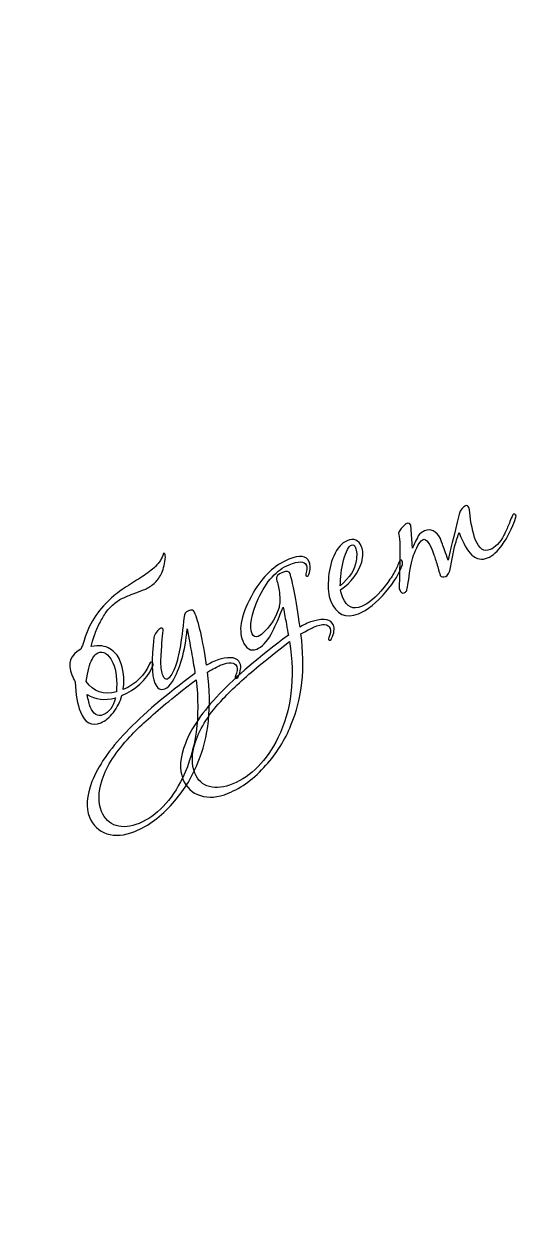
# Model space of a CAD drawing. Header units: centimetres. Extents: x -32 to 84, y -99 to 5.
# Drawn here: x -1.413 to -0.105, y -78.616 to -75.494 of the extents above; entities that cross this region are included whole.
import ezdxf

# ---------------------------------------------------------------- set-up
doc = ezdxf.new("R2010")
doc.units = ezdxf.units.CM
doc.header["$MEASUREMENT"] = 0
doc.layers.add('layer 1', color=7, linetype='Continuous')

msp = doc.modelspace()

# ---------------------------------------------------------------- linework, layer by layer
at = {"layer": 'layer 1', "color": 250, "lineweight": 18}
for points in [[(-6.06182, -65.85935), (-6.06182, -65.85935), (12.93818, -65.85935), (12.93818, -65.85935), (12.93818, -65.85935), (12.93818, -65.85935), (12.93818, -84.85935), (12.93818, -84.85935), (12.93818, -84.85935), (12.93818, -84.85935), (-6.06182, -84.85935), (-6.06182, -84.85935), (-6.06182, -84.85935), (-6.06182, -84.85935), (-6.06182, -65.85935), (-6.06182, -65.85935)], [(-4.63005, -75.20005), (-4.63005, -75.20005), (1.85005, -72.55272), (1.85005, -72.55272), (1.85005, -72.55272), (1.85005, -72.55272), (4.87556, -79.95855), (4.87556, -79.95855), (4.87556, -79.95855), (4.87556, -79.95855), (-1.60454, -82.60587), (-1.60454, -82.60587), (-1.60454, -82.60587), (-1.60454, -82.60587), (-4.63005, -75.20005), (-4.63005, -75.20005)], [(-3.96244, -75.51214), (-3.96244, -75.51214), (1.59193, -73.243), (1.59193, -73.243), (1.59193, -73.243), (1.59193, -73.243), (3.86107, -78.79737), (3.86107, -78.79737), (3.86107, -78.79737), (3.86107, -78.79737), (-1.69331, -81.06651), (-1.69331, -81.06651), (-1.69331, -81.06651), (-1.69331, -81.06651), (-3.96244, -75.51214), (-3.96244, -75.51214)]]:
    msp.add_open_spline(points, degree=3, knots=[0, 0, 0, 0, 0.2, 0.2, 0.2, 0.2, 0.4, 0.4, 0.4, 0.4, 0.6, 0.6, 0.6, 0.6, 1, 1, 1, 1], dxfattribs=at)
at = {"layer": 'layer 1', "color": 250}
for points, knots in [([(-0.1215, -76.78843), (-0.14363, -76.84828), (-0.16848, -76.88383), (-0.19605, -76.8951), (-0.19605, -76.8951), (-0.22581, -76.90726), (-0.25057, -76.88499), (-0.27035, -76.82828), (-0.27035, -76.82828), (-0.27185, -76.83186), (-0.27358, -76.8367), (-0.27554, -76.84279), (-0.27554, -76.84279), (-0.2775, -76.84888), (-0.27989, -76.85674), (-0.28274, -76.86637), (-0.28274, -76.86637), (-0.28274, -76.86637), (-0.29538, -76.9287), (-0.29538, -76.9287), (-0.29538, -76.9287), (-0.29902, -76.93949), (-0.30399, -76.94492), (-0.31033, -76.94496), (-0.31033, -76.94496), (-0.31673, -76.94589), (-0.32039, -76.94314), (-0.32131, -76.93675), (-0.32131, -76.93675), (-0.32131, -76.93675), (-0.32313, -76.93072), (-0.32679, -76.91866), (-0.32679, -76.91866), (-0.32844, -76.91256), (-0.33011, -76.90689), (-0.33182, -76.90167), (-0.33182, -76.90167), (-0.33354, -76.89645), (-0.33511, -76.89158), (-0.33653, -76.88707), (-0.33653, -76.88707), (-0.34722, -76.85673), (-0.35675, -76.84326), (-0.36509, -76.84667), (-0.36509, -76.84667), (-0.37199, -76.84949), (-0.37958, -76.86147), (-0.38787, -76.88264), (-0.38787, -76.88264), (-0.39366, -76.89644), (-0.39828, -76.91675), (-0.40173, -76.94357), (-0.40173, -76.94357), (-0.40475, -76.96724), (-0.40713, -76.98007), (-0.40887, -76.98204), (-0.40887, -76.98204), (-0.4106, -76.98402), (-0.41256, -76.98546), (-0.41473, -76.98635), (-0.41473, -76.98635), (-0.41981, -76.98843), (-0.42376, -76.98602), (-0.42658, -76.97912), (-0.42658, -76.97912), (-0.42747, -76.97695), (-0.42795, -76.97523), (-0.42803, -76.974), (-0.42803, -76.974), (-0.42772, -76.96752), (-0.42742, -76.9584), (-0.42714, -76.94664), (-0.42714, -76.94664), (-0.42687, -76.93488), (-0.4266, -76.92048), (-0.42637, -76.90345), (-0.42637, -76.90345), (-0.42551, -76.86203), (-0.42663, -76.83751), (-0.42974, -76.82988), (-0.42974, -76.82988), (-0.42955, -76.82727), (-0.42523, -76.82126), (-0.41678, -76.81188), (-0.41678, -76.81188), (-0.40738, -76.8017), (-0.401, -76.80078), (-0.39758, -76.80913), (-0.39758, -76.80913), (-0.39758, -76.80913), (-0.3932, -76.86959), (-0.3932, -76.86959), (-0.3932, -76.86959), (-0.39149, -76.86549), (-0.38933, -76.8607), (-0.38671, -76.85518), (-0.38671, -76.85518), (-0.38409, -76.84966), (-0.38112, -76.84369), (-0.37783, -76.83726), (-0.37783, -76.83726), (-0.37351, -76.83125), (-0.36808, -76.82693), (-0.36154, -76.82426), (-0.36154, -76.82426), (-0.34449, -76.81729), (-0.33057, -76.82389), (-0.31981, -76.84404), (-0.31981, -76.84404), (-0.31966, -76.8444), (-0.31787, -76.84928), (-0.31445, -76.85868), (-0.31445, -76.85868), (-0.31104, -76.86809), (-0.30591, -76.88219), (-0.29907, -76.90099), (-0.29907, -76.90099), (-0.29495, -76.87898), (-0.2853, -76.83884), (-0.27016, -76.78057), (-0.27016, -76.78057), (-0.26718, -76.76919), (-0.26169, -76.76187), (-0.25372, -76.75861), (-0.25372, -76.75861), (-0.24973, -76.75698), (-0.24684, -76.75834), (-0.24507, -76.76269), (-0.24507, -76.76269), (-0.24462, -76.76378), (-0.24426, -76.76491), (-0.24399, -76.76607), (-0.24399, -76.76607), (-0.24374, -76.76723), (-0.24349, -76.76862), (-0.24327, -76.77021), (-0.24327, -76.77021), (-0.23988, -76.8044), (-0.23455, -76.83039), (-0.22729, -76.84816), (-0.22729, -76.84816), (-0.2178, -76.87139), (-0.20508, -76.87974), (-0.18911, -76.87322), (-0.18911, -76.87322), (-0.17605, -76.86788), (-0.16402, -76.85534), (-0.15303, -76.83561), (-0.15303, -76.83561), (-0.15116, -76.83188), (-0.14842, -76.8259), (-0.14481, -76.81765), (-0.14481, -76.81765), (-0.1412, -76.80939), (-0.13689, -76.79895), (-0.13189, -76.78632), (-0.13189, -76.78632), (-0.13038, -76.78274), (-0.12873, -76.78058), (-0.12691, -76.77984), (-0.12691, -76.77984), (-0.12546, -76.77925), (-0.12392, -76.77989), (-0.12231, -76.78178), (-0.12231, -76.78178), (-0.1207, -76.78366), (-0.12042, -76.78587), (-0.1215, -76.78843)], [0, 0, 0, 0, 0.0232558, 0.0232558, 0.0232558, 0.0232558, 0.0465116, 0.0465116, 0.0465116, 0.0465116, 0.0697674, 0.0697674, 0.0697674, 0.0697674, 0.0930233, 0.0930233, 0.0930233, 0.0930233, 0.1162791, 0.1162791, 0.1162791, 0.1162791, 0.1395349, 0.1395349, 0.1395349, 0.1395349, 0.1627907, 0.1627907, 0.1627907, 0.1627907, 0.1860465, 0.1860465, 0.1860465, 0.1860465, 0.2093023, 0.2093023, 0.2093023, 0.2093023, 0.2325581, 0.2325581, 0.2325581, 0.2325581, 0.255814, 0.255814, 0.255814, 0.255814, 0.2790698, 0.2790698, 0.2790698, 0.2790698, 0.3023256, 0.3023256, 0.3023256, 0.3023256, 0.3255814, 0.3255814, 0.3255814, 0.3255814, 0.3488372, 0.3488372, 0.3488372, 0.3488372, 0.372093, 0.372093, 0.372093, 0.372093, 0.3953488, 0.3953488, 0.3953488, 0.3953488, 0.4186047, 0.4186047, 0.4186047, 0.4186047, 0.4418605, 0.4418605, 0.4418605, 0.4418605, 0.4651163, 0.4651163, 0.4651163, 0.4651163, 0.4883721, 0.4883721, 0.4883721, 0.4883721, 0.5116279, 0.5116279, 0.5116279, 0.5116279, 0.5348837, 0.5348837, 0.5348837, 0.5348837, 0.5581395, 0.5581395, 0.5581395, 0.5581395, 0.5813953, 0.5813953, 0.5813953, 0.5813953, 0.6046512, 0.6046512, 0.6046512, 0.6046512, 0.627907, 0.627907, 0.627907, 0.627907, 0.6511628, 0.6511628, 0.6511628, 0.6511628, 0.6744186, 0.6744186, 0.6744186, 0.6744186, 0.6976744, 0.6976744, 0.6976744, 0.6976744, 0.7209302, 0.7209302, 0.7209302, 0.7209302, 0.744186, 0.744186, 0.744186, 0.744186, 0.7674419, 0.7674419, 0.7674419, 0.7674419, 0.7906977, 0.7906977, 0.7906977, 0.7906977, 0.8139535, 0.8139535, 0.8139535, 0.8139535, 0.8372093, 0.8372093, 0.8372093, 0.8372093, 0.8604651, 0.8604651, 0.8604651, 0.8604651, 0.8837209, 0.8837209, 0.8837209, 0.8837209, 0.9069767, 0.9069767, 0.9069767, 0.9069767, 0.9302326, 0.9302326, 0.9302326, 0.9302326, 0.9534884, 0.9534884, 0.9534884, 0.9534884, 1, 1, 1, 1]), ([(-0.41943, -76.91268), (-0.42596, -76.93398), (-0.44042, -76.95768), (-0.46279, -76.98375), (-0.46279, -76.98375), (-0.48732, -77.01283), (-0.51121, -77.03211), (-0.53443, -77.04159), (-0.53443, -77.04159), (-0.56818, -77.05538), (-0.59261, -77.04377), (-0.60773, -77.00676), (-0.60773, -77.00676), (-0.61321, -76.99334), (-0.6152, -76.97552), (-0.61368, -76.9533), (-0.61368, -76.9533), (-0.61262, -76.93), (-0.60786, -76.909), (-0.59941, -76.89031), (-0.59941, -76.89031), (-0.58988, -76.86906), (-0.57823, -76.85562), (-0.56444, -76.84998), (-0.56444, -76.84998), (-0.54629, -76.84257), (-0.53359, -76.84776), (-0.52633, -76.86553), (-0.52633, -76.86553), (-0.52188, -76.87642), (-0.52186, -76.88995), (-0.52625, -76.90615), (-0.52625, -76.90615), (-0.5345, -76.93365), (-0.55295, -76.95792), (-0.58162, -76.97894), (-0.58162, -76.97894), (-0.58055, -76.98571), (-0.57861, -76.99254), (-0.5758, -76.99943), (-0.5758, -76.99943), (-0.56571, -77.0241), (-0.54924, -77.03178), (-0.52638, -77.02243), (-0.52638, -77.02243), (-0.50824, -77.01502), (-0.48878, -76.99839), (-0.468, -76.97254), (-0.468, -76.97254), (-0.45849, -76.96061), (-0.45055, -76.94943), (-0.44423, -76.93901), (-0.44423, -76.93901), (-0.4379, -76.9286), (-0.43306, -76.91868), (-0.42971, -76.90927), (-0.42971, -76.90927), (-0.42577, -76.89918), (-0.42248, -76.89742), (-0.41981, -76.90395), (-0.41981, -76.90395), (-0.41893, -76.90612), (-0.41879, -76.90904), (-0.41943, -76.91268)], [0, 0, 0, 0, 0.0588235, 0.0588235, 0.0588235, 0.0588235, 0.1176471, 0.1176471, 0.1176471, 0.1176471, 0.1764706, 0.1764706, 0.1764706, 0.1764706, 0.2352941, 0.2352941, 0.2352941, 0.2352941, 0.2941176, 0.2941176, 0.2941176, 0.2941176, 0.3529412, 0.3529412, 0.3529412, 0.3529412, 0.4117647, 0.4117647, 0.4117647, 0.4117647, 0.4705882, 0.4705882, 0.4705882, 0.4705882, 0.5294118, 0.5294118, 0.5294118, 0.5294118, 0.5882353, 0.5882353, 0.5882353, 0.5882353, 0.6470588, 0.6470588, 0.6470588, 0.6470588, 0.7058824, 0.7058824, 0.7058824, 0.7058824, 0.7647059, 0.7647059, 0.7647059, 0.7647059, 0.8235294, 0.8235294, 0.8235294, 0.8235294, 0.8823529, 0.8823529, 0.8823529, 0.8823529, 1, 1, 1, 1]), ([(-1.23552, -77.12732), (-1.21502, -77.1236), (-1.19868, -77.1255), (-1.18651, -77.13301), (-1.18651, -77.13301), (-1.17434, -77.14053), (-1.16558, -77.15083), (-1.16024, -77.16388), (-1.16024, -77.16388), (-1.15075, -77.18711), (-1.14788, -77.21177), (-1.15163, -77.23785), (-1.15163, -77.23785), (-1.15163, -77.23785), (-1.15182, -77.24047), (-1.15182, -77.24047), (-1.15182, -77.24047), (-1.11852, -77.22559), (-1.09554, -77.20308), (-1.08287, -77.17293), (-1.08287, -77.17293), (-1.08181, -77.17037), (-1.08036, -77.16872), (-1.07855, -77.16799), (-1.07855, -77.16799), (-1.07637, -77.16709), (-1.07476, -77.16792), (-1.07372, -77.17046), (-1.07372, -77.17046), (-1.07224, -77.17409), (-1.0728, -77.17792), (-1.07539, -77.18193), (-1.07539, -77.18193), (-1.09261, -77.21649), (-1.11918, -77.2411), (-1.15509, -77.25578), (-1.15509, -77.25578), (-1.15985, -77.27212), (-1.16735, -77.28694), (-1.17759, -77.30022), (-1.17759, -77.30022), (-1.18783, -77.3135), (-1.19875, -77.32252), (-1.21037, -77.32726), (-1.21037, -77.32726), (-1.23504, -77.33734), (-1.25294, -77.32772), (-1.26407, -77.29839), (-1.26407, -77.29839), (-1.27193, -77.27916), (-1.27638, -77.25325), (-1.27742, -77.22064), (-1.27742, -77.22064), (-1.27897, -77.21789), (-1.2805, -77.21492), (-1.28201, -77.21173), (-1.28201, -77.21173), (-1.28354, -77.20853), (-1.28496, -77.20531), (-1.28629, -77.20204), (-1.28629, -77.20204), (-1.2986, -77.17193), (-1.29072, -77.14922), (-1.26267, -77.13396), (-1.26267, -77.13396), (-1.26159, -77.1314), (-1.26072, -77.12913), (-1.26004, -77.12717), (-1.26004, -77.12717), (-1.25936, -77.1252), (-1.25852, -77.12338), (-1.25751, -77.12169), (-1.25751, -77.12169), (-1.25, -77.09448), (-1.24012, -77.07151), (-1.22788, -77.05274), (-1.22788, -77.05274), (-1.21565, -77.03399), (-1.2023, -77.01794), (-1.18784, -77.00462), (-1.18784, -77.00462), (-1.17338, -76.99131), (-1.15863, -76.98), (-1.1436, -76.97068), (-1.1436, -76.97068), (-1.12855, -76.96136), (-1.11452, -76.95245), (-1.10148, -76.94394), (-1.10148, -76.94394), (-1.08844, -76.93544), (-1.07694, -76.92651), (-1.06701, -76.91715), (-1.06701, -76.91715), (-1.05707, -76.9078), (-1.05011, -76.89659), (-1.04613, -76.88354), (-1.04613, -76.88354), (-1.04425, -76.88192), (-1.04282, -76.88283), (-1.04185, -76.88624), (-1.04185, -76.88624), (-1.04088, -76.88965), (-1.04098, -76.89562), (-1.04215, -76.90414), (-1.04215, -76.90414), (-1.04474, -76.91959), (-1.04876, -76.93204), (-1.05422, -76.94147), (-1.05422, -76.94147), (-1.05969, -76.95089), (-1.06617, -76.95862), (-1.07365, -76.96465), (-1.07365, -76.96465), (-1.08114, -76.97066), (-1.08936, -76.9754), (-1.09833, -76.97886), (-1.09833, -76.97886), (-1.1073, -76.9823), (-1.11648, -76.98574), (-1.12587, -76.98916), (-1.12587, -76.98916), (-1.13528, -76.99258), (-1.14459, -76.99648), (-1.1538, -77.00088), (-1.1538, -77.00088), (-1.16301, -77.00528), (-1.17159, -77.01122), (-1.17955, -77.0187), (-1.17955, -77.0187), (-1.18512, -77.02267), (-1.19083, -77.02893), (-1.19666, -77.03744), (-1.19666, -77.03744), (-1.20248, -77.04597), (-1.20805, -77.05543), (-1.21332, -77.06584), (-1.21332, -77.06584), (-1.2186, -77.07625), (-1.22322, -77.08694), (-1.22722, -77.09789), (-1.22722, -77.09789), (-1.23122, -77.10883), (-1.23398, -77.11864), (-1.23552, -77.12732)], [0, 0, 0, 0, 0.027027, 0.027027, 0.027027, 0.027027, 0.0540541, 0.0540541, 0.0540541, 0.0540541, 0.0810811, 0.0810811, 0.0810811, 0.0810811, 0.1081081, 0.1081081, 0.1081081, 0.1081081, 0.1351351, 0.1351351, 0.1351351, 0.1351351, 0.1621622, 0.1621622, 0.1621622, 0.1621622, 0.1891892, 0.1891892, 0.1891892, 0.1891892, 0.2162162, 0.2162162, 0.2162162, 0.2162162, 0.2432432, 0.2432432, 0.2432432, 0.2432432, 0.2702703, 0.2702703, 0.2702703, 0.2702703, 0.2972973, 0.2972973, 0.2972973, 0.2972973, 0.3243243, 0.3243243, 0.3243243, 0.3243243, 0.3513514, 0.3513514, 0.3513514, 0.3513514, 0.3783784, 0.3783784, 0.3783784, 0.3783784, 0.4054054, 0.4054054, 0.4054054, 0.4054054, 0.4324324, 0.4324324, 0.4324324, 0.4324324, 0.4594595, 0.4594595, 0.4594595, 0.4594595, 0.4864865, 0.4864865, 0.4864865, 0.4864865, 0.5135135, 0.5135135, 0.5135135, 0.5135135, 0.5405405, 0.5405405, 0.5405405, 0.5405405, 0.5675676, 0.5675676, 0.5675676, 0.5675676, 0.5945946, 0.5945946, 0.5945946, 0.5945946, 0.6216216, 0.6216216, 0.6216216, 0.6216216, 0.6486486, 0.6486486, 0.6486486, 0.6486486, 0.6756757, 0.6756757, 0.6756757, 0.6756757, 0.7027027, 0.7027027, 0.7027027, 0.7027027, 0.7297297, 0.7297297, 0.7297297, 0.7297297, 0.7567568, 0.7567568, 0.7567568, 0.7567568, 0.7837838, 0.7837838, 0.7837838, 0.7837838, 0.8108108, 0.8108108, 0.8108108, 0.8108108, 0.8378378, 0.8378378, 0.8378378, 0.8378378, 0.8648649, 0.8648649, 0.8648649, 0.8648649, 0.8918919, 0.8918919, 0.8918919, 0.8918919, 0.9189189, 0.9189189, 0.9189189, 0.9189189, 0.9459459, 0.9459459, 0.9459459, 0.9459459, 1, 1, 1, 1]), ([(-0.54047, -76.90243), (-0.53832, -76.888), (-0.53895, -76.87662), (-0.54236, -76.86828), (-0.54236, -76.86828), (-0.54503, -76.86174), (-0.54854, -76.85937), (-0.55289, -76.86115), (-0.55289, -76.86115), (-0.56052, -76.86426), (-0.56741, -76.87744), (-0.57357, -76.90072), (-0.57357, -76.90072), (-0.57922, -76.92419), (-0.58214, -76.94655), (-0.58236, -76.96781), (-0.58236, -76.96781), (-0.5574, -76.94703), (-0.54344, -76.92524), (-0.54047, -76.90243)], [0, 0, 0, 0, 0.1666667, 0.1666667, 0.1666667, 0.1666667, 0.3333333, 0.3333333, 0.3333333, 0.3333333, 0.5, 0.5, 0.5, 0.5, 0.6666667, 0.6666667, 0.6666667, 0.6666667, 1, 1, 1, 1]), ([(-0.66479, -76.93861), (-0.66585, -76.94117), (-0.66694, -76.94267), (-0.66803, -76.94311), (-0.66803, -76.94311), (-0.6702, -76.944), (-0.67173, -76.94335), (-0.67262, -76.94118), (-0.67262, -76.94118), (-0.67292, -76.94045), (-0.6729, -76.93897), (-0.67255, -76.9367), (-0.67255, -76.9367), (-0.66956, -76.92743), (-0.66918, -76.92009), (-0.6714, -76.91464), (-0.6714, -76.91464), (-0.67615, -76.90303), (-0.69122, -76.9024), (-0.71662, -76.91278), (-0.71662, -76.91278), (-0.74927, -76.92612), (-0.77625, -76.95598), (-0.79752, -77.00237), (-0.79752, -77.00237), (-0.81599, -77.04421), (-0.8213, -77.07475), (-0.81344, -77.09398), (-0.81344, -77.09398), (-0.81033, -77.10159), (-0.80497, -77.10385), (-0.79734, -77.10074), (-0.79734, -77.10074), (-0.79263, -77.09881), (-0.78673, -77.09407), (-0.77965, -77.08653), (-0.77965, -77.08653), (-0.76231, -77.06886), (-0.75012, -77.04842), (-0.74309, -77.02522), (-0.74309, -77.02522), (-0.74061, -77.01574), (-0.74031, -77.00249), (-0.74218, -76.98547), (-0.74218, -76.98547), (-0.74401, -76.97268), (-0.74651, -76.96141), (-0.74963, -76.95168), (-0.74963, -76.95168), (-0.751, -76.94419), (-0.74569, -76.938), (-0.73372, -76.9331), (-0.73372, -76.9331), (-0.72247, -76.92851), (-0.71595, -76.92944), (-0.71415, -76.93591), (-0.71415, -76.93591), (-0.71103, -76.94564), (-0.70722, -76.9622), (-0.70276, -76.98557), (-0.70276, -76.98557), (-0.6983, -77.00894), (-0.69335, -77.03919), (-0.6879, -77.07635), (-0.6879, -77.07635), (-0.67464, -77.06839), (-0.66282, -77.06314), (-0.65243, -77.06059), (-0.65243, -77.06059), (-0.62387, -77.05273), (-0.60656, -77.05624), (-0.60048, -77.07112), (-0.60048, -77.07112), (-0.59677, -77.08019), (-0.59829, -77.09204), (-0.60502, -77.10665), (-0.60502, -77.10665), (-0.60589, -77.10869), (-0.60705, -77.11001), (-0.60849, -77.1106), (-0.60849, -77.1106), (-0.61067, -77.11149), (-0.61213, -77.11103), (-0.61288, -77.10921), (-0.61288, -77.10921), (-0.61347, -77.10776), (-0.61333, -77.10602), (-0.61247, -77.10397), (-0.61247, -77.10397), (-0.60768, -77.09396), (-0.60653, -77.08588), (-0.60905, -77.0797), (-0.60905, -77.0797), (-0.61394, -77.06773), (-0.62836, -77.06663), (-0.6523, -77.07641), (-0.6523, -77.07641), (-0.65616, -77.07841), (-0.66086, -77.08086), (-0.66645, -77.08379), (-0.66645, -77.08379), (-0.67203, -77.0867), (-0.67841, -77.09026), (-0.68558, -77.09446), (-0.68558, -77.09446), (-0.67379, -77.18448), (-0.68248, -77.26426), (-0.71167, -77.33377), (-0.71167, -77.33377), (-0.72747, -77.37282), (-0.74938, -77.40781), (-0.7774, -77.43873), (-0.7774, -77.43873), (-0.80743, -77.47303), (-0.84039, -77.4975), (-0.87632, -77.51218), (-0.87632, -77.51218), (-0.90353, -77.5233), (-0.92792, -77.52531), (-0.94943, -77.51823), (-0.94943, -77.51823), (-0.97096, -77.51115), (-0.98616, -77.49672), (-0.99506, -77.47494), (-0.99506, -77.47494), (-1.00544, -77.44954), (-1.00334, -77.41841), (-0.98876, -77.38155), (-0.98876, -77.38155), (-0.97283, -77.34074), (-0.94299, -77.29743), (-0.89926, -77.25162), (-0.89926, -77.25162), (-0.85551, -77.2058), (-0.79528, -77.15451), (-0.71853, -77.09776), (-0.71853, -77.09776), (-0.71991, -77.09027), (-0.72167, -77.08051), (-0.72383, -77.06848), (-0.72383, -77.06848), (-0.72599, -77.05645), (-0.7287, -77.04178), (-0.73195, -77.02449), (-0.73195, -77.02449), (-0.73195, -77.02449), (-0.73968, -77.04288), (-0.73968, -77.04288), (-0.73968, -77.04288), (-0.74505, -77.05566), (-0.74977, -77.06637), (-0.75386, -77.07504), (-0.75386, -77.07504), (-0.75795, -77.08369), (-0.76131, -77.09047), (-0.76397, -77.09536), (-0.76397, -77.09536), (-0.77555, -77.11575), (-0.78805, -77.12869), (-0.80147, -77.13417), (-0.80147, -77.13417), (-0.81744, -77.1407), (-0.82971, -77.13344), (-0.83831, -77.11239), (-0.83831, -77.11239), (-0.85076, -77.08191), (-0.84161, -77.04007), (-0.81085, -76.98685), (-0.81085, -76.98685), (-0.7859, -76.94321), (-0.75475, -76.91375), (-0.71738, -76.89848), (-0.71738, -76.89848), (-0.68835, -76.88663), (-0.67042, -76.88905), (-0.66361, -76.90574), (-0.66361, -76.90574), (-0.66034, -76.91373), (-0.66073, -76.92467), (-0.66479, -76.93861)], [0, 0, 0, 0, 0.0217391, 0.0217391, 0.0217391, 0.0217391, 0.0434783, 0.0434783, 0.0434783, 0.0434783, 0.0652174, 0.0652174, 0.0652174, 0.0652174, 0.0869565, 0.0869565, 0.0869565, 0.0869565, 0.1086957, 0.1086957, 0.1086957, 0.1086957, 0.1304348, 0.1304348, 0.1304348, 0.1304348, 0.1521739, 0.1521739, 0.1521739, 0.1521739, 0.173913, 0.173913, 0.173913, 0.173913, 0.1956522, 0.1956522, 0.1956522, 0.1956522, 0.2173913, 0.2173913, 0.2173913, 0.2173913, 0.2391304, 0.2391304, 0.2391304, 0.2391304, 0.2608696, 0.2608696, 0.2608696, 0.2608696, 0.2826087, 0.2826087, 0.2826087, 0.2826087, 0.3043478, 0.3043478, 0.3043478, 0.3043478, 0.326087, 0.326087, 0.326087, 0.326087, 0.3478261, 0.3478261, 0.3478261, 0.3478261, 0.3695652, 0.3695652, 0.3695652, 0.3695652, 0.3913043, 0.3913043, 0.3913043, 0.3913043, 0.4130435, 0.4130435, 0.4130435, 0.4130435, 0.4347826, 0.4347826, 0.4347826, 0.4347826, 0.4565217, 0.4565217, 0.4565217, 0.4565217, 0.4782609, 0.4782609, 0.4782609, 0.4782609, 0.5, 0.5, 0.5, 0.5, 0.5217391, 0.5217391, 0.5217391, 0.5217391, 0.5434783, 0.5434783, 0.5434783, 0.5434783, 0.5652174, 0.5652174, 0.5652174, 0.5652174, 0.5869565, 0.5869565, 0.5869565, 0.5869565, 0.6086957, 0.6086957, 0.6086957, 0.6086957, 0.6304348, 0.6304348, 0.6304348, 0.6304348, 0.6521739, 0.6521739, 0.6521739, 0.6521739, 0.673913, 0.673913, 0.673913, 0.673913, 0.6956522, 0.6956522, 0.6956522, 0.6956522, 0.7173913, 0.7173913, 0.7173913, 0.7173913, 0.7391304, 0.7391304, 0.7391304, 0.7391304, 0.7608696, 0.7608696, 0.7608696, 0.7608696, 0.7826087, 0.7826087, 0.7826087, 0.7826087, 0.8043478, 0.8043478, 0.8043478, 0.8043478, 0.826087, 0.826087, 0.826087, 0.826087, 0.8478261, 0.8478261, 0.8478261, 0.8478261, 0.8695652, 0.8695652, 0.8695652, 0.8695652, 0.8913043, 0.8913043, 0.8913043, 0.8913043, 0.9130435, 0.9130435, 0.9130435, 0.9130435, 0.9347826, 0.9347826, 0.9347826, 0.9347826, 0.9565217, 0.9565217, 0.9565217, 0.9565217, 1, 1, 1, 1]), ([(-0.99196, -77.04878), (-0.99216, -77.04208), (-0.98827, -77.0371), (-0.98028, -77.03383), (-0.98028, -77.03383), (-0.9723, -77.03057), (-0.96713, -77.03185), (-0.96475, -77.03766), (-0.96475, -77.03766), (-0.9538, -77.06239), (-0.94316, -77.10865), (-0.93284, -77.17641), (-0.93284, -77.17641), (-0.91957, -77.16846), (-0.90774, -77.1632), (-0.89735, -77.16065), (-0.89735, -77.16065), (-0.86881, -77.1528), (-0.85149, -77.15631), (-0.84541, -77.17119), (-0.84541, -77.17119), (-0.84171, -77.18026), (-0.84322, -77.1921), (-0.84996, -77.20671), (-0.84996, -77.20671), (-0.85082, -77.20875), (-0.85197, -77.21007), (-0.85343, -77.21066), (-0.85343, -77.21066), (-0.85561, -77.21155), (-0.85706, -77.21109), (-0.8578, -77.20927), (-0.8578, -77.20927), (-0.85839, -77.20782), (-0.85826, -77.20608), (-0.85741, -77.20403), (-0.85741, -77.20403), (-0.8526, -77.19402), (-0.85146, -77.18594), (-0.85398, -77.17977), (-0.85398, -77.17977), (-0.85887, -77.1678), (-0.87329, -77.16669), (-0.89724, -77.17648), (-0.89724, -77.17648), (-0.90108, -77.17847), (-0.9058, -77.18093), (-0.91138, -77.18385), (-0.91138, -77.18385), (-0.91696, -77.18676), (-0.92335, -77.19032), (-0.93052, -77.19452), (-0.93052, -77.19452), (-0.91873, -77.28455), (-0.92742, -77.36432), (-0.95661, -77.43383), (-0.95661, -77.43383), (-0.9724, -77.47289), (-0.99431, -77.50788), (-1.02233, -77.53879), (-1.02233, -77.53879), (-1.05235, -77.57309), (-1.08533, -77.59757), (-1.12126, -77.61225), (-1.12126, -77.61225), (-1.14847, -77.62336), (-1.17284, -77.62537), (-1.19437, -77.6183), (-1.19437, -77.6183), (-1.21589, -77.61121), (-1.2311, -77.59678), (-1.24, -77.575), (-1.24, -77.575), (-1.25037, -77.5496), (-1.24828, -77.51847), (-1.23369, -77.48161), (-1.23369, -77.48161), (-1.21776, -77.4408), (-1.18793, -77.39749), (-1.14418, -77.35168), (-1.14418, -77.35168), (-1.10045, -77.30587), (-1.04021, -77.25457), (-0.96347, -77.19782), (-0.96347, -77.19782), (-0.96546, -77.18466), (-0.96818, -77.16841), (-0.97163, -77.14907), (-0.97163, -77.14907), (-0.97509, -77.12974), (-0.97916, -77.10705), (-0.98387, -77.08103), (-0.98387, -77.08103), (-0.98962, -77.14054), (-1.0026, -77.18649), (-1.02282, -77.2189), (-1.02282, -77.2189), (-1.02886, -77.22899), (-1.03533, -77.23544), (-1.04222, -77.23825), (-1.04222, -77.23825), (-1.05383, -77.243), (-1.06268, -77.23793), (-1.06876, -77.22305), (-1.06876, -77.22305), (-1.07721, -77.20237), (-1.07805, -77.16248), (-1.07127, -77.1034), (-1.07127, -77.1034), (-1.07079, -77.0994), (-1.06855, -77.09478), (-1.06455, -77.08954), (-1.06455, -77.08954), (-1.06055, -77.08431), (-1.05673, -77.08095), (-1.0531, -77.07946), (-1.0531, -77.07946), (-1.0502, -77.07828), (-1.0483, -77.07878), (-1.04742, -77.08095), (-1.04742, -77.08095), (-1.04727, -77.08131), (-1.04711, -77.08274), (-1.04695, -77.08521), (-1.04695, -77.08521), (-1.04812, -77.09374), (-1.04918, -77.10486), (-1.05015, -77.11859), (-1.05015, -77.11859), (-1.0511, -77.13231), (-1.05205, -77.1489), (-1.053, -77.16834), (-1.053, -77.16834), (-1.05259, -77.18385), (-1.05069, -77.19576), (-1.04728, -77.20412), (-1.04728, -77.20412), (-1.04417, -77.21173), (-1.04025, -77.21458), (-1.03553, -77.21265), (-1.03553, -77.21265), (-1.03009, -77.21043), (-1.02372, -77.20063), (-1.01642, -77.18326), (-1.01642, -77.18326), (-1.00719, -77.16127), (-0.99904, -77.11645), (-0.99196, -77.04878)], [0, 0, 0, 0, 0.0263158, 0.0263158, 0.0263158, 0.0263158, 0.0526316, 0.0526316, 0.0526316, 0.0526316, 0.0789474, 0.0789474, 0.0789474, 0.0789474, 0.1052632, 0.1052632, 0.1052632, 0.1052632, 0.1315789, 0.1315789, 0.1315789, 0.1315789, 0.1578947, 0.1578947, 0.1578947, 0.1578947, 0.1842105, 0.1842105, 0.1842105, 0.1842105, 0.2105263, 0.2105263, 0.2105263, 0.2105263, 0.2368421, 0.2368421, 0.2368421, 0.2368421, 0.2631579, 0.2631579, 0.2631579, 0.2631579, 0.2894737, 0.2894737, 0.2894737, 0.2894737, 0.3157895, 0.3157895, 0.3157895, 0.3157895, 0.3421053, 0.3421053, 0.3421053, 0.3421053, 0.3684211, 0.3684211, 0.3684211, 0.3684211, 0.3947368, 0.3947368, 0.3947368, 0.3947368, 0.4210526, 0.4210526, 0.4210526, 0.4210526, 0.4473684, 0.4473684, 0.4473684, 0.4473684, 0.4736842, 0.4736842, 0.4736842, 0.4736842, 0.5, 0.5, 0.5, 0.5, 0.5263158, 0.5263158, 0.5263158, 0.5263158, 0.5526316, 0.5526316, 0.5526316, 0.5526316, 0.5789474, 0.5789474, 0.5789474, 0.5789474, 0.6052632, 0.6052632, 0.6052632, 0.6052632, 0.6315789, 0.6315789, 0.6315789, 0.6315789, 0.6578947, 0.6578947, 0.6578947, 0.6578947, 0.6842105, 0.6842105, 0.6842105, 0.6842105, 0.7105263, 0.7105263, 0.7105263, 0.7105263, 0.7368421, 0.7368421, 0.7368421, 0.7368421, 0.7631579, 0.7631579, 0.7631579, 0.7631579, 0.7894737, 0.7894737, 0.7894737, 0.7894737, 0.8157895, 0.8157895, 0.8157895, 0.8157895, 0.8421053, 0.8421053, 0.8421053, 0.8421053, 0.8684211, 0.8684211, 0.8684211, 0.8684211, 0.8947368, 0.8947368, 0.8947368, 0.8947368, 0.9210526, 0.9210526, 0.9210526, 0.9210526, 0.9473684, 0.9473684, 0.9473684, 0.9473684, 1, 1, 1, 1]), ([(-0.71558, -77.11434), (-0.75031, -77.14122), (-0.7767, -77.16217), (-0.79472, -77.17715), (-0.79472, -77.17715), (-0.81366, -77.19294), (-0.83102, -77.20796), (-0.84679, -77.22224), (-0.84679, -77.22224), (-0.86255, -77.23651), (-0.87675, -77.25046), (-0.88939, -77.2641), (-0.88939, -77.2641), (-0.90738, -77.28331), (-0.92249, -77.30229), (-0.93472, -77.32104), (-0.93472, -77.32104), (-0.94696, -77.33981), (-0.95607, -77.35844), (-0.96205, -77.37699), (-0.96205, -77.37699), (-0.97242, -77.4096), (-0.97303, -77.43714), (-0.96383, -77.45965), (-0.96383, -77.45965), (-0.95627, -77.47815), (-0.94349, -77.48976), (-0.92548, -77.49447), (-0.92548, -77.49447), (-0.90747, -77.49917), (-0.88703, -77.49687), (-0.86416, -77.48752), (-0.86416, -77.48752), (-0.81518, -77.46752), (-0.77573, -77.42726), (-0.74582, -77.36677), (-0.74582, -77.36677), (-0.71046, -77.29473), (-0.70038, -77.2106), (-0.71558, -77.11434)], [0, 0, 0, 0, 0.0909091, 0.0909091, 0.0909091, 0.0909091, 0.1818182, 0.1818182, 0.1818182, 0.1818182, 0.2727273, 0.2727273, 0.2727273, 0.2727273, 0.3636364, 0.3636364, 0.3636364, 0.3636364, 0.4545455, 0.4545455, 0.4545455, 0.4545455, 0.5454545, 0.5454545, 0.5454545, 0.5454545, 0.6363636, 0.6363636, 0.6363636, 0.6363636, 0.7272727, 0.7272727, 0.7272727, 0.7272727, 0.8181818, 0.8181818, 0.8181818, 0.8181818, 1, 1, 1, 1]), ([(-1.16969, -77.2465), (-1.16706, -77.21663), (-1.17005, -77.19118), (-1.17865, -77.17013), (-1.17865, -77.17013), (-1.18176, -77.16252), (-1.18647, -77.15566), (-1.19278, -77.14955), (-1.19278, -77.14955), (-1.19908, -77.14345), (-1.2058, -77.141), (-1.21292, -77.14222), (-1.21292, -77.14222), (-1.22005, -77.14344), (-1.22689, -77.14973), (-1.23348, -77.16109), (-1.23348, -77.16109), (-1.24006, -77.17246), (-1.24517, -77.1918), (-1.24882, -77.21913), (-1.24882, -77.21913), (-1.22978, -77.24606), (-1.20339, -77.25519), (-1.16969, -77.2465)], [0, 0, 0, 0, 0.1428571, 0.1428571, 0.1428571, 0.1428571, 0.2857143, 0.2857143, 0.2857143, 0.2857143, 0.4285714, 0.4285714, 0.4285714, 0.4285714, 0.5714286, 0.5714286, 0.5714286, 0.5714286, 0.7142857, 0.7142857, 0.7142857, 0.7142857, 1, 1, 1, 1]), ([(-0.9605, -77.2144), (-0.99525, -77.24128), (-1.02163, -77.26223), (-1.03964, -77.27721), (-1.03964, -77.27721), (-1.0586, -77.293), (-1.07596, -77.30803), (-1.09172, -77.3223), (-1.09172, -77.3223), (-1.10749, -77.33657), (-1.12169, -77.35053), (-1.13432, -77.36416), (-1.13432, -77.36416), (-1.1523, -77.38337), (-1.16741, -77.40235), (-1.17966, -77.42111), (-1.17966, -77.42111), (-1.19189, -77.43987), (-1.201, -77.45851), (-1.20697, -77.47705), (-1.20697, -77.47705), (-1.21736, -77.50966), (-1.21796, -77.53721), (-1.20877, -77.55971), (-1.20877, -77.55971), (-1.20076, -77.57931), (-1.18787, -77.59171), (-1.17007, -77.59694), (-1.17007, -77.59694), (-1.15227, -77.60215), (-1.1323, -77.60023), (-1.11017, -77.59119), (-1.11017, -77.59119), (-1.06372, -77.57221), (-1.02551, -77.53205), (-0.99554, -77.47069), (-0.99554, -77.47069), (-0.96062, -77.39757), (-0.94894, -77.31214), (-0.9605, -77.2144)], [0, 0, 0, 0, 0.0909091, 0.0909091, 0.0909091, 0.0909091, 0.1818182, 0.1818182, 0.1818182, 0.1818182, 0.2727273, 0.2727273, 0.2727273, 0.2727273, 0.3636364, 0.3636364, 0.3636364, 0.3636364, 0.4545455, 0.4545455, 0.4545455, 0.4545455, 0.5454545, 0.5454545, 0.5454545, 0.5454545, 0.6363636, 0.6363636, 0.6363636, 0.6363636, 0.7272727, 0.7272727, 0.7272727, 0.7272727, 0.8181818, 0.8181818, 0.8181818, 0.8181818, 1, 1, 1, 1]), ([(-1.24639, -77.25307), (-1.24639, -77.25307), (-1.24617, -77.25361), (-1.24617, -77.25361), (-1.24617, -77.25361), (-1.24359, -77.26823), (-1.24089, -77.27897), (-1.23807, -77.28587), (-1.23807, -77.28587), (-1.23006, -77.30546), (-1.21899, -77.31237), (-1.20484, -77.30659), (-1.20484, -77.30659), (-1.18815, -77.29977), (-1.17727, -77.28495), (-1.17219, -77.26213), (-1.17219, -77.26213), (-1.20016, -77.26933), (-1.22489, -77.2663), (-1.24639, -77.25307)], [0, 0, 0, 0, 0.1666667, 0.1666667, 0.1666667, 0.1666667, 0.3333333, 0.3333333, 0.3333333, 0.3333333, 0.5, 0.5, 0.5, 0.5, 0.6666667, 0.6666667, 0.6666667, 0.6666667, 1, 1, 1, 1])]:
    msp.add_open_spline(points, degree=3, knots=knots, dxfattribs=at)

doc.saveas('drawing.dxf')
